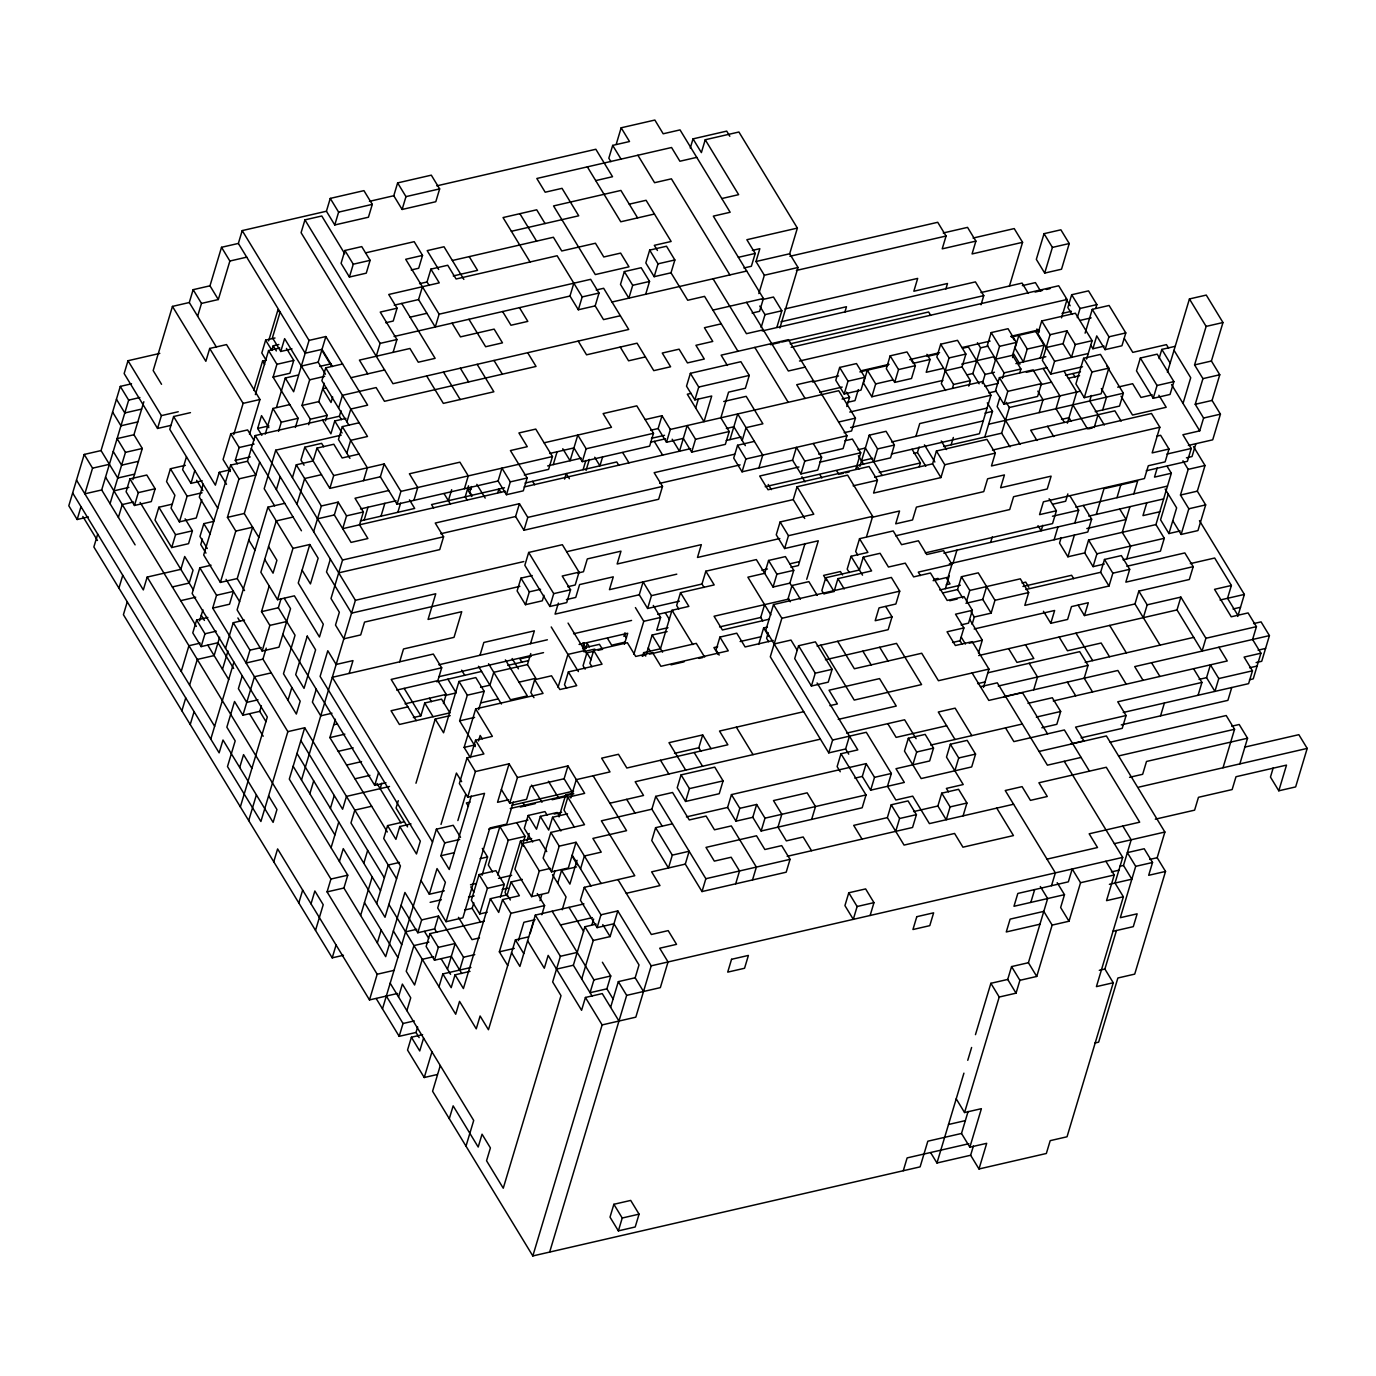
<?xml version="1.0" encoding="UTF-8"?>
<svg xmlns="http://www.w3.org/2000/svg" width="1376" height="1376" viewBox="0 0 1376 1376"><rect width="100%" height="100%" fill="white"/><g stroke="black" fill="none" stroke-linecap="round" stroke-linejoin="round"><path stroke-width="1.5" d="M131.528 383.801L120.297 386.398L101.05 450.571L84.211 454.441L68.8 505.783L77.159 519.509L88.374 516.929M77.159 519.509L80.995 506.678M84.211 454.441L92.553 468.167L84.848 493.829L101.686 489.959L128.656 400.124L120.297 386.398M159.805 353.408L128.002 360.718L124.15 373.55L157.552 428.452L170.658 425.442M97.713 534.129L93.86 546.96L219.145 752.844L222.998 740.013L273.102 822.366L276.954 809.535L268.612 795.81M110.046 503.685L125.457 452.343L117.098 438.617L133.936 434.747L143.844 401.74M326.422 211.233L334.764 224.959L368.441 217.219L372.294 204.37L363.935 190.645L330.257 198.402L326.422 211.233L242.21 230.6L238.358 243.432L221.519 247.302L209.978 285.812L193.139 289.682L189.286 302.514L172.447 306.401L153.183 370.574L161.542 384.3M118.405 517.41L122.24 504.579L133.472 501.999M129.946 478.917L126.093 491.748L134.452 505.474L151.291 501.604L155.144 488.755L146.785 475.03L129.946 478.917L138.305 492.642L134.452 505.474M132.939 479.639L142.296 448.473L133.936 434.747M157.552 428.452L161.405 415.621L128.002 360.718M197.628 316.239L201.481 303.408L193.139 289.682M118.921 588.137L122.756 575.306M190.456 412.645L173.617 416.515L169.764 429.346L217.786 508.277M127.263 601.862L123.41 614.694L332.218 957.851L343.45 955.271M201.481 303.408L218.32 299.538L229.878 261.027L221.519 247.302M171.948 504.235L158.859 507.245L155.006 520.094L171.708 547.545L188.546 543.675L192.399 530.826L185.089 518.821M185.382 465.312L170.418 468.752L166.565 481.583L174.907 495.308L171.054 508.14L179.413 521.865L196.252 517.995L201.756 499.66M249.503 434.334L259.961 399.487L226.541 344.585L209.702 348.455L205.85 361.303L172.447 306.401M172.361 586.933L189.2 583.063L193.053 570.232L184.694 556.506L180.858 569.337L147.163 577.077L143.328 589.926L76.506 480.104M186.465 456.798L182.612 469.629L190.972 483.354L202.186 480.774M171.708 547.545L175.56 534.696L158.859 507.245M179.413 521.865L187.119 496.203L170.418 468.752M190.972 483.354L194.824 470.523M203.166 484.249L199.314 497.097L213.934 521.108M213.177 521.504L203.82 523.654L199.967 536.485L207.277 548.491M230.446 469.732L219.231 472.312L215.378 485.143L173.617 416.515M253.872 440.217L247.611 429.931L230.772 433.801L223.067 459.481L230.377 471.486M202.41 539.065L200.758 544.552L205.97 553.135M233.765 434.541L243.122 403.374L209.702 348.455M274.994 337.997L265.637 340.147L261.801 352.996L265.964 359.858M211.061 565.226L199.83 567.806L192.141 593.486L267.305 717.016L240.353 806.869M341.024 410.719L339.373 416.223L255.179 435.59L247.474 461.252L230.635 465.122L203.682 554.975L220.384 582.426L237.222 578.556L252.634 527.214L235.795 531.084L220.384 582.426M253.769 390.406L262.575 361.062L266.325 360.202M268.63 340.887L277.986 309.72L280.068 313.143M344.74 253.752L321.778 215.998L304.939 219.868L301.086 232.699L392.968 383.698L628.712 329.466L603.651 288.289L596.169 290.009M237.36 463.798L235.279 460.358L239.132 447.527L230.772 433.801M255.368 394.585L268.578 350.57L279.81 347.99M280.119 312.06L272.431 337.739L280.773 351.465L292.004 348.885M272.104 349.47L273.205 345.806L278.829 344.516M181.236 671.385L188.925 645.722L200.156 643.125M207.862 617.463L196.63 620.043L192.778 632.874L201.137 646.6L217.976 642.73L233.645 668.461M235.795 531.084L227.436 517.359L238.994 478.848L230.635 465.122M199.623 620.782L202.926 609.774M261.853 435.332L257.673 428.469L261.526 415.638L268.836 427.644M295.376 427.472L298.128 418.304L273.084 377.127L276.92 364.296L268.578 350.57M280.773 351.465L284.626 338.634L309.686 379.81L301.98 405.473L310.34 419.198L308.688 424.702M181.89 710.79L185.726 697.942M189.578 685.11L197.284 659.448L214.123 655.561L219.627 637.226M201.137 646.6L204.99 633.768L196.63 620.043M261.388 705.854L259.737 711.358L242.898 715.228L234.539 701.502L226.851 727.182L235.193 740.907L227.487 766.57L260.907 821.489L287.859 731.636L212.695 608.106L216.548 595.258L199.83 567.806M265.241 434.128L272.947 408.448L289.786 404.578M258.894 537.5L244.274 513.489L259.686 462.147M276.473 407.365L285.279 378.022L298.368 375.012M286.466 348.42L293.759 360.426L289.923 373.257L273.084 377.127M334.764 224.959L338.616 212.128L330.257 198.402M190.232 724.516L194.085 711.667M278.537 431.359L281.289 422.191L272.947 408.448M341.231 435.143L275.733 450.193L264.192 488.704L274.632 505.869M242.21 230.6L309.032 340.405L293.638 391.747L285.279 378.022M225.544 648.388L233.249 622.709L244.464 620.129M284.746 503.324L267.907 507.194L237.102 609.878L262.145 651.054L278.984 647.184L290.542 608.674L284.282 598.388M344.912 250.484L341.076 263.315L349.418 277.04L366.257 273.17L370.11 260.339L361.75 246.614L344.912 250.484L353.271 264.209L349.418 277.04M222.482 669.286L227.986 650.951M276.387 489.598L280.24 476.767M325.476 374.22L318.166 362.198L325.871 336.535L309.032 340.405M210.786 739.118L233.903 662.114M292.434 477.644L296.287 464.813L313.126 460.943L316.979 448.112L333.818 444.242L342.177 457.967L359.016 454.08M342.572 363.986L325.734 367.856L321.881 380.688L349.04 425.304M323.704 446.77L321.623 443.347L304.784 447.217L300.931 460.048L304.062 465.191M325.527 420.832L327.178 415.328L318.819 401.603L324.323 383.268M242.245 675.84L238.392 688.671L246.751 702.396L257.983 699.816M233.249 622.709L249.95 650.16L246.098 663.008L262.936 659.121L266.239 648.13M262.145 651.054L269.851 625.392L261.509 611.666L269.197 585.987M296.941 504.218L304.646 478.538L321.485 474.668M332.682 396.993L331.031 402.497L322.672 388.772L326.422 387.912M393.777 195.736L397.63 182.905L431.307 175.165L439.649 188.89L435.796 201.722L402.119 209.462L393.777 195.736L369.439 201.343M242.898 715.228L254.457 676.734L271.296 672.864M292.968 548.37L309.806 544.5L298.248 583.011L323.308 624.188L319.456 637.019L294.395 595.842L277.556 599.712L292.968 548.37L267.907 507.194M262.936 659.121L296.339 714.041L300.192 701.192L283.49 673.741L295.049 635.248L278.348 607.779L281.1 598.612M345.961 418.407L334.746 420.987L330.894 433.818L322.534 420.093M338.599 408.139L342.452 395.308L376.13 387.568L384.472 401.293L536.038 366.429L527.679 352.703M402.119 209.462L405.972 196.63L397.63 182.905M239.699 767.464L243.552 754.633L251.894 768.358M359.153 422.759L342.314 426.629L338.462 439.477L349.951 458.346M313.642 531.669L321.348 505.99L296.287 464.813M346.941 421.864L350.794 409.033L367.633 405.163L325.871 336.535M333.697 475.563L384.214 463.936L380.361 476.784L329.844 488.394L333.697 475.563L316.979 448.112M346.804 453.203L350.656 440.354L367.495 436.484L325.734 367.856M376.25 356.246L380.103 343.398L304.939 219.868M388.703 490.51L355.025 498.25L363.384 511.975L359.532 524.806L367.891 538.532L351.052 542.402L334.334 514.951L338.186 502.12L321.348 505.99M422.415 286.741L418.562 299.572L435.263 327.024L439.116 314.192L590.665 279.328L599.024 293.054L595.172 305.885L578.333 309.772L582.186 296.924L557.125 255.747L456.092 278.984L447.733 265.258L430.894 269.128L439.254 282.854L388.737 294.481L397.079 308.207L393.226 321.038L385.744 322.758M248.695 820.595L256.4 794.915M287.997 700.315L291.85 687.467M330.36 559.12L326.508 571.952L351.568 613.128L435.762 593.761L428.056 619.441L461.734 611.684L454.028 637.363L403.512 648.973L399.659 661.822M393.106 352.359L396.942 339.528L380.24 312.077L397.079 308.207M365.552 252.874L414.193 241.677L422.535 255.403L418.7 268.251L411.2 269.971M338.186 502.12L346.546 515.845L342.693 528.676L505.474 491.249M363.522 480.654L367.375 467.806L342.314 426.629M275.733 450.193L342.555 560.015L330.997 598.508L339.356 612.234L335.503 625.082L343.862 638.808L360.701 634.921L364.554 622.09L519.853 586.382M429.14 285.4L427.042 281.977L430.894 269.128M364.176 520.042L368.011 507.211M287.859 731.636L304.698 727.766L289.304 779.108L347.767 875.188L343.914 888.019L385.676 956.647L404.922 892.474L421.641 919.925L417.788 932.756L434.627 928.886L438.48 916.055L421.641 919.925M316.256 689.256L312.404 702.087L320.746 715.812L331.977 713.232M273.755 861.772L277.608 848.94L369.49 999.922L397.544 993.472M301.499 779.986L355.404 600.297L255.179 435.59M381.014 516.172L384.85 503.341M309.858 793.711L313.711 780.88M524.29 474.961L548.611 469.371L552.464 456.54L535.763 429.088L518.924 432.958L527.266 446.684L510.427 450.554L527.146 478.005L523.293 490.836L506.454 494.724L510.307 481.875L501.948 468.15L498.095 480.998L397.062 504.235L400.915 491.387L384.214 463.936M387.31 831.981L329.896 737.605L335.4 719.27M349.143 673.432L352.996 660.6L336.157 664.47L327.798 650.745L320.109 676.424L420.334 841.132L416.481 853.963L399.78 826.512L410.994 823.932M397.853 512.302L400.588 503.134M413.901 500.348L417.754 487.517L409.394 473.791L459.911 462.181L468.27 475.907L464.417 488.738M298.816 902.948L302.668 890.117M330.412 808.331L334.265 795.5M311.01 903.843L314.863 890.994L323.222 904.72L315.517 930.4M331.066 847.736L338.754 822.057M369.49 999.922L377.179 974.242L327.075 891.889L330.928 879.058L147.163 577.077M339.408 861.462L343.26 848.631L385.022 917.259L400.433 865.917L383.715 838.466L387.568 825.617L404.406 821.747M448.37 500.675L451.672 489.684M734.612 454.2L654.15 472.69L662.51 486.416L658.657 499.264L523.946 530.242L527.782 517.41L519.44 503.685L435.246 523.052L443.588 536.778L439.735 549.609L338.702 572.846M385.951 782.755L374.719 785.335L378.572 772.504M468.511 485.814L465.208 496.805L467.29 500.245M380.137 788.637L381.788 783.15M471.486 486.536L469.835 492.04L471.934 495.48M332.218 957.851L336.071 945.02M363.814 863.234L367.667 850.402M360.615 915.47L372.174 876.959M413.385 717.55L420.867 715.83L424.72 702.998L441.558 699.128L449.918 712.854L399.401 724.464L391.042 710.738L407.881 706.868M398.266 800.694L396.064 808.022L407.537 826.89M443.45 703.532L446.202 694.364L437.843 680.638L441.696 667.79L433.337 654.064L332.304 677.302L432.528 842.026M497.785 492.728L498.886 489.065L500.967 492.488M376.663 903.533L388.221 865.022L399.453 862.442M399.78 826.512L395.927 839.343L387.568 825.617M415.965 783.236L435.212 719.063L450.193 715.623M752.087 313.04L759.569 311.32L763.422 298.489L713.318 216.135L730.157 212.265L680.036 129.894L663.198 133.782L654.856 120.056L621.161 127.796L629.52 141.522L612.681 145.392L608.828 158.223L610.927 161.663M578.333 309.772L569.974 296.046L573.826 283.198M616.224 144.291L621.161 127.796M377.316 942.921L381.169 930.09M478.659 709.638L484.163 691.302L475.821 677.577L458.982 681.447L443.571 732.789L435.212 719.063M523.946 530.242L515.587 516.516L519.44 503.685M475.288 746.583L459.618 720.852L467.324 695.172L458.982 681.447M480 655.286L483.853 642.454L534.37 630.827L530.534 643.676M382.476 1008.883L436.381 829.178L453.22 825.308L460.53 837.33M441.025 824.413L456.419 773.071L461.648 781.654M470.386 757.694L464.125 747.409L475.683 708.898L543.038 693.418L534.679 679.692L551.518 675.805L559.877 689.531L576.716 685.661L568.357 671.935L602.034 664.195L593.692 650.47L627.37 642.712L635.712 656.455L652.551 652.568L660.91 666.294L728.265 650.814L719.923 637.088L736.762 633.201L745.104 646.944L773.174 640.476M553.255 464.606L557.108 451.775M475.683 708.898L492.384 736.349L475.546 740.219L483.905 753.945L467.049 757.832L459.36 783.494L467.702 797.22L484.541 793.35L446.03 921.696L462.886 917.826L489.839 827.991L506.678 824.104L513.282 802.105M532.202 575.546L520.971 578.126L517.118 590.958L525.477 604.683L542.316 600.813L543.967 595.309M528.676 552.464L524.824 565.295L549.884 606.472L566.723 602.602L570.558 589.771L562.216 576.028L579.055 572.158L562.354 544.707L528.676 552.464L553.72 593.641L549.884 606.472M398.524 996.929L402.377 984.098L410.736 997.824L406.883 1010.655M444.31 890.805L429.329 894.245L437.035 868.583L445.394 882.308L437.688 907.971L446.03 921.696M471.246 796.119L449.247 869.477L440.888 855.752L444.74 842.903L436.381 829.178M470.592 756.731L475.546 740.219M478.538 740.959L480.172 735.455L482.271 738.895M457.864 820.543L465.57 794.881M624.343 271.588L620.49 284.419L628.849 298.145L632.702 285.314L624.343 271.588L641.182 267.718L649.541 281.444L645.688 294.275M467.702 797.22L475.408 771.558L467.049 757.832M525.477 604.683L529.313 591.852L520.971 578.126M564.59 479.072L566.241 473.568L569.372 478.71M417.668 1026.96L416.016 1032.464L399.178 1036.334L403.03 1023.503L386.329 996.052M484.249 921.163L429.983 933.65L426.13 946.482L434.489 960.207L451.328 956.337L461.768 973.503M544.105 442.814L611.477 427.317L603.118 413.591L636.796 405.851L653.497 433.302L649.644 446.134L582.289 461.631L586.142 448.782L577.8 435.057L570.094 460.736L562.784 448.731M422.604 1034.649L411.39 1037.229L407.537 1050.06L424.238 1077.511L437.327 1074.501M434.489 960.207L438.342 947.376L429.983 933.65M583.08 469.698L585.832 460.53M649.678 250.105L645.826 262.954L654.168 276.679L671.006 272.809L674.859 259.961L666.517 246.235L649.678 250.105L658.02 263.831L654.168 276.679M518.976 682.169L535.814 678.299L527.455 664.574L530.758 653.583M586.056 470.437L589.358 459.429M690.27 148.04L693.022 138.873L726.7 131.116L729.83 136.258M423.584 1038.123L419.732 1050.954L411.39 1037.229M438.996 986.781L442.831 973.933L470.902 967.483M447.475 969.168L455.181 943.506L438.342 947.376M475.408 771.558L509.086 763.8L497.527 802.311L508.759 799.731M534.679 679.692L530.826 692.524L533.957 697.666M558.364 603.118L555.061 614.126L639.272 594.759L643.108 581.928L651.467 595.653L647.614 608.484L679.417 601.174M602.671 456.66L599.919 465.828L594.69 457.245M500.4 897.255L504.252 884.407L495.91 870.681L479.072 874.568L471.366 900.231L479.725 913.956L487.207 912.236M480.499 922.023L472.157 908.298L473.808 902.811M482.047 875.308L487.551 856.956L482.34 848.39M779.865 328.004L798.028 267.494L789.669 253.769L797.375 228.089L738.912 132.01L705.234 139.75L701.382 152.598L693.022 138.873M424.238 1077.511L431.944 1051.849M470.007 971.387L455.043 974.827L451.19 987.658L442.831 973.933M459.67 970.063L463.523 957.232L438.48 916.055M517.445 777.526L567.961 765.916L564.108 778.747L530.431 786.487L526.578 799.336L509.739 803.206L517.445 777.526L509.086 763.8M579.055 572.158L575.202 585.006L567.72 586.726M479.725 913.956L487.414 888.294L479.072 874.568M440.286 1065.574L432.58 1091.237L532.822 1255.944L920.114 1166.865L927.82 1141.203L961.497 1133.463L968.102 1111.447M522.261 879.419L511.046 881.999L507.194 894.83L490.355 898.7L463.402 988.553L455.043 974.827M497.785 875.102L508.243 840.254L499.884 826.529L488.342 865.04L492.522 871.902M558.02 687.415L567.927 654.408L584.766 650.538M568.357 671.935L564.504 684.766L566.602 688.206M511.046 881.999L519.388 895.724L502.55 899.594L498.697 912.426L490.355 898.7M531.669 838.569L520.455 841.149L505.044 892.491L507.125 895.914M547.08 815.039L544.982 811.599L528.143 815.469L524.29 828.318L532.65 842.043M546.736 851.624L539.426 839.618L522.588 843.488L514.899 869.168L531.6 896.619L548.439 892.749L555.044 870.733M523.43 841.888L525.082 836.384L516.722 822.659M584.697 651.622L582.616 648.199L584.267 642.695M526.974 840.788L529.175 833.46M585.608 648.939L587.26 643.435L589.341 646.858M594.398 651.158L586.898 652.878L583.063 665.726L585.144 669.149M449.298 1118.688L453.151 1105.857L478.194 1147.034L482.047 1134.202L490.406 1147.928L486.554 1160.759L503.255 1188.21L561.012 995.674L552.67 981.948L560.376 956.286L535.316 915.109L583.957 903.912M507.71 965.556L499.35 951.831L510.909 913.32L502.55 899.594M559.275 815.916L557.194 812.494L540.355 816.364L536.502 829.195L528.143 815.469M691.062 393.364L687.312 394.224L704.013 421.675L711.719 396.013L694.88 399.883L686.521 386.157L690.374 373.326L740.89 361.699L749.249 375.424L745.396 388.256L728.558 392.143L720.852 417.805L729.211 431.531L725.358 444.362L691.681 452.119L683.322 438.394L666.483 442.264L658.141 428.538L661.994 415.707L645.155 419.577M593.692 650.47L589.84 663.301L591.921 666.741M528.504 936.867L515.415 939.877L488.446 1029.73L480.104 1016.004L476.251 1028.835L459.55 1001.384L455.697 1014.232L388.875 904.41M567.531 813.818L552.55 817.258L548.697 830.089L540.355 816.364M666.483 442.264L670.336 429.432L661.994 415.707M518.391 940.616L523.895 922.281L535.126 919.701M531.6 896.619L539.306 870.939L522.588 843.488M567.961 765.916L584.662 793.367L567.824 797.237L584.525 824.688L550.847 832.428L543.142 858.108L551.501 871.834L568.34 867.964L576.045 842.284L559.206 846.154L551.501 871.834M559.069 816.897L565.674 794.898L573.156 793.178M567.824 797.237L563.971 810.068L574.411 827.234M466 1146.139L473.705 1120.477L390.182 983.204M535.316 915.109L519.904 966.451L511.562 952.725M530.104 933.668L533.957 920.836M540.011 900.661L541.645 895.157M570.816 797.977L576.303 779.642L609.998 771.902L601.639 758.159L618.478 754.289L626.837 768.014L727.87 744.777L719.51 731.052L803.704 711.684M623.913 636.417L625.014 632.754M694.88 399.883L698.733 387.052L690.374 373.326M541.834 914.748L544.586 905.58L537.276 893.574M624.412 644.26L627.714 633.27L579.072 644.45M695.671 407.95L698.423 398.782M557.71 883.22L561.563 870.372L576.527 866.932M691.681 452.119L695.534 439.271L687.174 425.545L679.486 451.225L672.176 439.219M633.872 654.322L643.762 621.316L635.42 607.59M797.375 228.089L746.858 239.716L755.218 253.442L751.365 266.273L743.883 267.993M758.847 293.57L764.351 275.234L755.992 261.509L759.844 248.678L752.362 250.398M562.216 909.777L566.052 896.946L552.481 874.637M577.06 860.275L569.905 884.097L561.563 870.372M642.523 656.318L643.624 652.654L660.463 648.767L672.021 610.273L688.86 606.386L680.518 592.66L714.196 584.92L705.836 571.195L756.353 559.585L773.054 587.036L789.893 583.149L793.746 570.318L785.404 556.592L768.565 560.462L764.712 573.31L747.873 577.18L770.835 614.917M580.552 868.858L584.387 856.01L601.226 852.14L592.884 838.414L626.562 830.674L593.142 775.772M646.617 653.376L652.121 635.041L667.085 631.601M653.29 605.44L660.6 617.446L656.748 630.277L667.979 627.697M752.517 879.935L756.37 867.104L731.31 825.927L714.471 829.797L706.112 816.071L689.273 819.941L672.572 792.49L655.733 796.36L651.88 809.191L601.364 820.818L634.783 875.721L584.267 887.348L580.414 900.179L597.115 927.63L613.954 923.76L639.014 964.937L635.162 977.768L643.504 991.494M680.518 592.66L676.665 605.509L678.746 608.932M761.152 327.471L765.004 314.64L759.776 306.057M730.002 439.598L737.691 413.935L762.751 455.112L758.898 467.943M592.144 996.121L573.362 965.247L584.903 926.736L596.135 924.156M591.99 924.552L593.624 919.048M754.409 441.386L737.57 445.256L733.718 458.088L742.06 471.813L792.576 460.203L796.429 447.372L804.788 461.098L800.935 473.929L817.774 470.059L821.627 457.228L813.268 443.502M742.197 440.492L746.05 427.661L762.889 423.791L746.188 396.34L723.724 401.5M776.89 327.264L781.843 310.752L773.484 297.027L762.252 299.607M581.704 978.972L593.262 940.462L584.903 926.736M597.115 927.63L600.968 914.799L584.267 887.348M704.082 587.466L701.984 584.026L705.836 571.195M742.06 471.813L745.912 458.982L737.57 445.256M618.976 1021.044L602.258 993.592L585.419 997.462L581.584 1010.294L548.164 955.391L544.311 968.222L527.61 940.771M552.154 911.222L593.916 979.867L590.063 992.698L606.902 988.828L610.755 975.98L602.396 962.254M593.262 940.462L610.101 936.592L617.807 910.912L600.968 914.799M655.595 827.681L651.76 840.53L668.461 867.981L672.314 855.132L655.595 827.681L672.434 823.811M532.822 1255.944L602.138 1024.914L585.419 997.462M719.923 637.088L716.07 649.919L719.201 655.062M610.617 1007.318L618.323 981.638L635.162 977.768M681.068 774.894L677.216 787.726L685.558 801.451L719.235 793.711L723.088 780.88L714.746 767.137L681.068 774.894L689.41 788.62L685.558 801.451M700.917 751.193L698.819 747.77L702.672 734.922L668.994 742.679L685.695 770.13M549.66 1252.074L626.665 995.364L618.323 981.638M866.605 536.485L872.659 516.327L847.599 475.15L797.082 486.76L813.784 514.211L780.106 521.968L776.253 534.8L784.612 548.525L818.29 540.785L806.732 579.279M844.83 312.214L846.481 306.728L780.983 321.778M617.807 910.912L651.209 965.832L635.815 1017.174L602.138 1024.914M804.719 518.477L793.23 499.591L797.082 486.76M735.678 883.805L739.531 870.974L731.172 857.248L714.333 861.118L705.991 847.392L756.508 835.782L764.85 849.508L781.688 845.621L790.048 859.346L786.195 872.195L702.001 891.562L685.3 864.111L689.152 851.262L672.314 855.132M762.803 620.903L760.722 617.463L764.574 604.632M773.054 587.036L776.907 574.188L768.565 560.462M784.612 548.525L788.465 535.694L780.106 521.968M839.652 367.444L835.8 380.275L844.159 394L860.998 390.13L864.85 377.299L856.491 363.574L839.652 367.444L848.012 381.169L844.159 394M758.709 644.381L763.646 627.886L767.395 627.026M885.766 606.541L892.026 616.844L875.188 620.714L879.04 607.882L895.879 604.012L899.732 591.164L891.373 577.438L773.501 604.563L765.796 630.225L832.618 740.03L828.765 752.878L845.604 748.991L849.456 736.16M768.238 632.805L766.587 638.292L768.668 641.732M773.501 604.563L781.86 618.288L770.302 656.782L828.765 752.878M817.241 595.361L808.882 581.635L792.043 585.505L788.19 598.336L790.288 601.776M804.994 543.554L798.39 565.553L790.908 567.273M846.825 406.488L849.577 397.32L846.446 392.16M702.001 891.562L705.854 878.714L655.733 796.36M735.954 821.162L739.806 808.331L756.645 804.444L752.792 817.292L735.954 821.162L727.594 807.437L731.447 794.606L866.158 763.611L874.517 777.337L870.664 790.168L904.342 782.428L895.982 768.702L929.66 760.962L933.513 748.114L925.171 734.388L908.332 738.276L904.479 751.107L921.18 778.558L971.697 766.931L975.55 754.1L967.19 740.374L950.352 744.244L946.499 757.092L963.217 784.544L946.378 788.414L948.46 791.836M613.868 1204.292L610.015 1217.141L618.374 1230.866L635.213 1226.979L639.066 1214.148L630.707 1200.422L613.868 1204.292L622.227 1218.018L618.374 1230.866M858.297 389.614L854.995 400.622L847.513 402.342M727.388 365.448L721.127 355.163L788.482 339.666L846.945 435.745L843.092 448.576L818.772 454.183M670.336 429.432L838.741 390.698L855.442 418.149L851.589 430.98L844.107 432.7M871.834 396.752L875.686 383.921L867.327 370.196L863.492 383.027L871.834 396.752L942.938 380.395M798.562 645.74L794.709 658.571L811.41 686.022L828.249 682.152L832.102 669.321L815.4 641.852L798.562 645.74L815.263 673.191L811.41 686.022M855.769 469.285L860.722 452.79L852.38 439.064L844.881 440.784M890.169 355.834L886.316 368.665L894.675 382.39L911.514 378.52L915.367 365.672L907.008 351.946L890.169 355.834L898.528 369.559L894.675 382.39M961.033 624.876L968.515 623.156L972.368 610.308L964.026 596.582L947.187 600.452L930.468 573.001L913.63 576.888L905.288 563.162L888.449 567.032L880.09 553.307L863.251 557.177L859.398 570.008L825.72 577.748L821.868 590.596L823.966 594.019M859.862 466.361L869.219 435.177L886.058 431.307L894.4 445.033L890.547 457.864L765.194 486.708M817.086 682.978L857.816 749.886L840.977 753.756L866.02 794.932L862.167 807.781L761.134 831.018L764.987 818.17L756.645 804.444M824.723 593.641L834.08 591.491L837.932 578.642L871.61 570.902L863.251 557.177M873.708 461.751L877.561 448.903L869.219 435.177M789.91 256.28L937.727 222.293L946.069 236.018L942.216 248.85L975.894 241.11L967.552 227.384L943.231 232.974M933.134 580.655L948.098 577.215L951.951 564.366L943.592 550.641L926.753 554.511L918.411 540.785L901.572 544.672L893.213 530.947L859.536 538.687L867.895 552.412L851.056 556.282L847.203 569.114L849.284 572.554M859.536 538.687L855.683 551.518L857.781 554.958M798.974 466.98L759.69 476.027L768.049 489.753L869.082 466.516L877.424 480.241L873.571 493.072L940.943 477.575L944.779 464.744L936.437 451.018L986.953 439.391L995.312 453.117L991.46 465.965L1159.848 427.231L1151.488 413.505L992.457 450.09M945.862 288.977L947.514 283.49L913.836 291.23L917.689 278.399L784.836 308.946M926.925 354.32L930.056 359.463L926.203 372.294L943.042 368.424M968.738 386.123L970.39 380.619L962.03 366.893L965.883 354.062L957.524 340.336L940.685 344.206L936.832 357.038L953.551 384.489L952.45 388.17M915.883 436.398L919.736 423.567L987.091 408.07M975.894 241.11L972.058 253.941L1022.574 242.314L1014.215 228.588L973.056 238.065M925.807 466.275L917.448 452.549L919.099 447.045M940.685 344.206L949.044 357.932L941.339 383.612L945.518 390.474M811.651 819.391L815.504 806.56L807.162 792.834L773.484 800.574L781.826 814.3L777.973 827.131L786.332 840.874L803.171 836.986L811.53 850.712M919.288 466.636L920.389 462.955L912.03 449.23M840.977 753.756L837.124 766.604L840.254 771.747M940.943 477.575L932.584 463.85L936.437 451.018M981.019 304.784L983.771 295.616L975.429 281.891L762.132 330.945M892.026 616.844L888.174 629.675L817.069 646.032M951.126 444.792L953.327 437.465M979.144 383.801L972.866 373.515L980.572 347.836L977.442 342.693M1019.805 372.672L1020.906 369.009L1012.547 355.283L1016.4 342.435L1008.04 328.709L991.202 332.596L987.349 345.428L1004.067 372.879L1002.416 378.383M870.664 790.168L862.305 776.442L866.158 763.611M1009.365 286.328L1022.574 242.314M982.326 383.577L985.078 374.41L968.377 346.958L962.753 348.248M991.202 332.596L999.561 346.322L991.855 371.984L998.116 382.287M849.749 412.06L982.584 381.513L990.944 395.239L979.385 433.75L891.442 453.977M999.423 377.643L995.57 390.474L1003.93 404.2L1037.607 396.46L1041.46 383.612L1033.101 369.886L999.423 377.643L1007.782 391.369L1003.93 404.2M1044.04 233.679L1036.334 259.359L1044.694 273.084L1061.532 269.214L1069.238 243.535L1060.879 229.809L1044.04 233.679L1052.399 247.405L1044.694 273.084M984.803 437.052L992.509 411.39L987.297 402.807M848.786 892.783L844.933 905.614L853.292 919.34L857.128 906.509L848.786 892.783L865.624 888.913L873.966 902.639L870.131 915.47M999.888 397.458L997.153 406.625L1020.115 444.362M1012.581 357.554L1013.682 353.89L1019.943 364.193M945.381 588.653L949.234 575.822M953.086 562.99L956.939 550.159M832.618 740.03L866.295 732.29L891.356 773.467L887.503 786.298L895.862 800.024L912.701 796.154L929.402 823.605L1013.596 804.238M1010.001 446.908L1001.642 433.182L1009.348 407.502L1006.217 402.36M1027.236 349.057L1023.383 361.888L1015.041 348.162L1018.894 335.331L1027.236 349.057L1044.074 345.187L1035.732 331.461M996.757 808.125L1013.458 835.576L962.942 847.186L954.583 833.46L904.066 845.088L887.365 817.619L891.218 804.788L908.057 800.918L916.416 814.644L912.563 827.475L787.192 856.319M962.804 598.13L957.576 589.547L961.428 576.716L978.267 572.846L994.968 600.297L991.133 613.128L974.294 616.998L972.092 624.343M1086.61 359.016L1092.114 340.68L1075.396 313.229L1041.718 320.969L1037.882 333.8L1054.584 361.252L1050.731 374.1L1082.534 366.773M912.821 764.832L916.674 752.001L908.332 738.276M895.724 831.362L899.577 818.514L891.218 804.788M966.485 601.45L969.788 590.442L961.428 576.716M1040.239 358.018L1044.074 345.187M1041.718 320.969L1050.077 334.695L1042.372 360.374L1050.731 374.1M962.116 644.174L960.035 640.752L963.888 627.92L955.529 614.195L972.368 610.308M990.617 542.402L992.268 536.915M1061.55 317.839L1067.054 299.504L1058.694 285.778L791.148 347.302M1095.778 308.258L1096.878 304.595L1088.519 290.869L1071.68 294.739L1067.845 307.57L1072.007 314.433M991.133 613.128L982.774 599.403L986.626 586.572M1039.172 412.594L1043.025 399.762L1037.814 391.18M1066.916 330.825L1075.275 344.55L1071.422 357.382L1063.063 343.656L1066.916 330.825L1050.077 334.695M1077.288 317.632L1080.04 308.465L1071.68 294.739M978.439 653.015L982.292 640.184L969.77 619.596M941.734 793.178L950.094 806.904L946.241 819.735L937.882 806.009L941.734 793.178L958.573 789.308L966.932 803.034L963.08 815.865M1085.096 333.181L1092.252 309.359L1109.09 305.472L1125.792 332.923L1121.939 345.772L1105.1 349.642L1096.741 335.916L1092.888 348.747L1104.12 346.167M954.858 770.818L958.711 757.97L950.352 744.244M983.444 687.432L988.948 669.097L972.23 641.646L955.391 645.516L947.049 631.79L963.888 627.92M1083.617 358.276L1075.912 383.938L1084.271 397.664L1101.11 393.794L1108.815 368.132L1100.456 354.406L1083.617 358.276L1091.976 372.002L1084.271 397.664M1067.346 423.189L1076.703 392.022L1064.181 371.434M1042.784 525.288L1041.133 530.792L1038.003 525.649M969.788 590.442L1020.304 578.832L1028.663 592.557L1024.81 605.388L1109.004 586.021L1112.857 573.19L1104.498 559.464L1121.337 555.594L1129.696 569.32L1125.843 582.151L1193.198 566.654L1184.839 552.928L1126.841 566.276M1049.097 498.766L1056.39 510.771L1052.554 523.602L925.308 552.877M1091.34 395.48L1089.689 400.984L1104.309 424.995M1105.1 349.642L1108.953 336.81L1092.252 309.359M1054.119 539.753L1057.972 526.922M1067.862 493.915L1065.66 501.242L1052.571 504.252M1061.188 537.569L1059.537 543.056L1067.896 556.781L1084.735 552.911L1088.588 540.08L1155.943 524.583L1171.337 473.241L1167.158 466.378M1094.195 427.54L1098.048 414.709M1102.675 409.945L1106.528 397.114L1101.316 388.531M1074.811 523.052L1078.664 510.204L1070.304 496.478M1067.896 556.781L1074.484 534.782M1193.198 566.654L1189.346 579.485L1138.829 591.112L1134.976 603.944L1084.46 615.571L1088.313 602.722L1071.474 606.61L1067.621 619.441L1050.782 623.311L1054.635 610.48L974.174 628.987M1033.668 689.84L1037.521 676.992L1029.179 663.266M1106.665 365.775L1123.366 393.226L1119.514 406.075L1095.193 411.665M1083.29 505.439L1091.65 519.165L1087.797 532.013L949.337 563.85M1140.343 358.035L1136.49 370.866L1153.208 398.318L1170.047 394.448L1173.883 381.616L1157.182 354.165L1140.343 358.035L1157.044 385.486L1153.208 398.318M1096.276 514.4L1103.982 488.738L1137.66 480.998L1133.807 493.829M903.275 1170.752L907.128 1157.904L968.876 1143.714M1104.309 564.057L1093.077 566.637L1096.93 553.806L1088.588 540.08M1116.968 497.699L1120.821 484.868M1159.074 358.568L1161.826 349.401L1174.915 346.391M1109.004 586.021L1100.645 572.296L1104.498 559.464M1027.992 703.36L1052.313 697.752L1060.672 711.478L1056.82 724.326L1041.838 727.766M1167.416 372.294L1189.432 298.953L1206.27 295.083L1222.972 322.534L1211.413 361.028L1219.772 374.754L1212.067 400.433L1220.426 414.159L1212.72 439.821L1188.4 445.428M1129.954 506.66L1122.266 532.34L1130.608 546.066L1126.755 558.897M973.382 1146.088L970.63 1155.255L936.953 1162.995L963.922 1073.16M967.758 1060.311L971.611 1047.48M975.464 1034.649L990.875 983.307L1007.714 979.437L1011.566 966.588L1028.405 962.718L1047.652 898.545L1040.342 886.54M988.002 672.744L1079.696 651.656L1088.038 665.382L1084.185 678.213L1092.544 691.939M1159.848 427.231L1152.142 452.91L1168.981 449.023L1160.639 435.298L1156.889 436.158M1146.793 502.79L1142.957 515.622L1159.796 511.752M1157.25 467.943L1154.498 477.111L1171.337 473.241M1116.452 930.52L1104.894 969.031L1113.253 982.756L1067.036 1136.782L1050.198 1140.652L1046.345 1153.484L978.99 1168.981L986.695 1143.318L969.856 1147.188L981.398 1108.678L964.559 1112.548L999.217 997.032L990.875 983.307M1030.813 902.415L1034.666 889.584M1168.981 449.023L1165.128 461.872L1148.289 465.742L1144.436 478.573L1043.404 501.81L1039.551 514.641L1056.39 510.771M1183.033 403.409L1190.722 377.746L1174.02 350.295M1146.225 470.764L1187.402 461.304L1191.238 448.473L1182.896 434.747L1199.734 430.86L1203.587 418.029L1195.228 404.303L1202.934 378.641L1194.574 364.915L1206.133 326.404L1189.432 298.953M999.217 997.032L1016.056 993.162L1019.908 980.314L1011.566 966.588M1168.276 494.156L1160.57 519.818L1168.929 533.544L1180.161 530.964M1051.505 885.714L1055.358 872.866L1005.237 790.512L1022.076 786.642L1030.435 800.368L1047.274 796.498L1038.914 782.772L1106.287 767.275L1139.689 822.177L1089.173 833.804L1097.515 847.53L1046.998 859.14M1155.943 524.583L1164.285 538.308L1160.432 551.157L1123.022 559.757M1143.336 617.669L1147.188 604.838L1138.829 591.112M1168.929 533.544L1176.635 507.882L1165.145 489.013M1193.542 446.632L1205.015 465.501L1197.326 491.163L1205.668 504.889L1197.963 530.568L1181.124 534.438L1188.83 508.776L1180.47 495.05L1188.176 469.371L1182.964 460.788M1195.882 443.708L1192.029 456.54L1186.422 457.83M1019.908 980.314L1036.747 976.444L1052.158 925.102L1043.799 911.376L1010.122 919.134L1006.269 931.965L1039.946 924.208M1057.181 882.67L1064.491 894.675L1060.638 907.506L1068.997 921.232L1052.158 925.102M1193.577 668.702L1201.936 682.427L1117.742 701.794L1126.084 715.52L1122.231 728.351L1081.072 737.828M1068.997 921.232L1080.556 882.721L1072.196 868.996L1068.344 881.844L1017.827 893.454L1013.974 906.285L1064.491 894.675M1180.866 597.098L1205.909 638.275L1202.074 651.106L1177.013 609.929L1180.866 597.098L1147.188 604.838M1160.553 715.847L1164.406 703.016M1105.874 861.256L1114.233 874.981L1106.528 900.644L1123.366 896.774L1115.007 883.048L1122.713 857.386L1064.25 761.306M1109.4 884.338L1131.846 879.178L1123.504 865.452L1131.192 839.79L1122.85 826.064M1123.366 896.774L1096.414 986.626L1113.253 982.756M1039.052 751.451L1106.407 735.954L1164.887 832.033L1157.182 857.712L1165.524 871.438L1148.685 875.308L1152.538 862.477L1144.196 848.751L1127.357 852.621L1135.699 866.347L1120.305 917.689L1137.144 913.819L1133.291 926.65L1112.702 931.38M1198.083 695.258L1201.936 682.427M1190.343 563.61L1214.681 558.02L1231.382 585.471L1227.53 598.302L1237.97 615.468M1206.563 677.663L1210.416 664.832L1218.775 678.557L1214.922 691.388L1206.563 677.663L1199.081 679.383M1237.764 616.431L1244.368 594.432L1199.476 520.661M1165.524 871.438L1134.718 974.122L1117.88 977.992L1098.633 1042.165L1094.883 1043.025M1231.761 687.518L1227.908 700.35L1121.268 724.877M1231.382 585.471L1214.544 589.341L1231.245 616.792L1248.084 612.922L1256.443 626.648L1252.59 639.479L1260.932 653.204L1253.244 678.884L1249.494 679.744M1223.006 767.774L1234.564 729.263L1226.205 715.537L1110.191 742.214M1260.932 653.204L1244.093 657.092L1252.452 670.817L1248.6 683.648L1123.246 712.476M1253.588 623.603L1261.07 621.883L1269.429 635.609L1261.723 661.288L1256.116 662.578M1239.845 763.886L1247.55 738.224L1239.191 724.498L1231.709 726.218M1273.213 767.894L1270.461 777.062L1278.803 790.787L1295.642 786.917L1307.2 748.406L1298.841 734.681L1244.592 747.151M1278.803 790.787L1286.508 765.108L1235.992 776.735L1232.139 789.566L1198.462 797.306L1194.609 810.154L1155.324 819.184M436.811 185.846L595.842 149.262L612.544 176.713L595.705 180.6M338.616 212.128L372.294 204.37M405.972 196.63L439.649 188.89M229.878 261.027L246.717 257.157M696.738 157.363L679.899 161.233L671.557 147.507L536.829 178.484L545.188 192.21L562.027 188.34L578.728 215.791L511.373 231.288M353.271 264.209L370.11 260.339M629.245 204.164L646.084 200.294L671.144 241.471L654.305 245.341L657.436 250.501M422.535 255.403L405.696 259.29L439.116 314.192M452.377 260.494L553.41 237.257L561.752 250.982L595.447 243.242L603.789 256.968L620.628 253.098L628.987 266.824L595.309 274.564L553.548 205.936L620.903 190.438L637.604 217.89M654.443 214.02L620.765 221.777L587.363 166.874M721.798 198.54L738.637 194.652L705.234 139.75M419.56 283.697L427.042 281.977M453.237 275.94L477.558 270.35L469.216 256.624M394.241 305.162L418.562 299.572M410.065 317.168L426.904 313.298M658.02 263.831L674.859 259.961M394.104 336.484L569.974 296.046M738.379 257.312L755.218 253.442M276.92 364.296L293.759 360.426M128.656 400.124L139.87 397.526M380.103 343.398L396.942 339.528M582.186 296.924L599.024 293.054M632.702 285.314L649.541 281.444M301.327 366.085L318.166 362.198M755.992 261.509L789.669 253.769M319.851 366.377L331.083 363.797M141.642 409.085L124.803 412.955L116.444 399.229M612.01 302.015L746.721 271.038M309.686 379.81L324.65 376.353M764.351 275.234L798.028 267.494M161.405 415.621L178.244 411.751M137.789 421.916L120.95 425.786L112.591 412.06M796.394 270.436L946.069 236.018M350.932 377.712L384.609 369.972M620.352 315.74L603.514 319.61L595.172 305.885M243.122 403.374L259.961 399.487M712.906 310.099L763.422 298.489M301.98 405.473L318.819 401.603M125.457 452.343L142.296 448.473M281.289 422.191L298.128 418.304M257.673 428.469L268.905 425.889M92.553 468.167L109.392 464.297M1052.399 247.405L1069.238 243.535M721.265 323.824L704.426 327.712L712.768 341.437L695.929 345.307L704.288 359.033L687.45 362.903L679.09 349.177L662.252 353.047L670.611 366.773L653.772 370.643L637.071 343.192L586.554 354.819L578.195 341.093M310.34 419.198L327.178 415.328M765.004 314.64L781.843 310.752M138.443 461.304L121.604 465.191L113.245 451.466M239.132 447.527L254.096 444.087M134.59 474.152L117.751 478.022L101.05 450.571M645.413 356.917L628.574 360.804L620.232 347.062M763.302 329.81L746.446 333.68L713.043 278.778M235.279 460.358L250.243 456.918M113.898 490.854L128.862 487.414M980.933 292.572L1022.093 283.095L1028.354 293.398M1022.334 285.623L1035.423 282.613L1040.652 291.196M770.474 344.671L779.831 342.521M781.706 342.091L983.771 295.616M138.305 492.642L155.144 488.755M790.168 343.828L928.628 311.991L930.709 315.431M1035.079 292.056L1042.561 290.336M1046.31 289.476L1050.043 288.616M238.994 478.848L255.833 474.978L247.474 461.252M187.119 496.203L202.083 492.763M799.49 361.028L1067.054 299.504M698.733 387.052L749.249 375.424M805.184 367.117L788.345 370.987L746.583 302.359M1080.04 308.465L1096.878 304.595M1062.031 313.453L1071.388 311.303M813.543 380.842L796.704 384.712L805.063 398.438M812.373 381.978L838.569 375.94M861.015 370.78L889.085 364.33M909.674 359.6L939.602 352.703M962.048 347.543L990.118 341.093M1010.706 336.363L1038.777 329.896M1079.936 320.436L1091.151 317.856M227.436 517.359L244.274 513.489M859.845 371.916L887.916 365.448M927.2 356.418L938.432 353.838M1011.412 337.051L1039.465 330.601M930.056 359.463L913.217 363.333L911.136 359.91M980.572 347.836L988.054 346.116M175.56 534.696L192.399 530.826M848.012 381.169L864.85 377.299M898.528 369.559L915.367 365.672M949.044 357.932L965.883 354.062M999.561 346.322L1016.4 342.435M549.609 453.495L573.947 447.905L582.289 461.631M650.659 430.258L658.141 428.538M819.752 392.229L842.198 387.069M400.915 491.387L552.464 456.54M586.142 448.782L653.497 433.302M293.088 517.049L276.249 520.919L260.855 572.261L277.556 599.712M875.686 383.921L892.525 380.034M961.755 364.124L993.558 356.797L995.656 360.237M651.433 438.325L664.539 435.315M945.192 370.763L962.03 366.893M995.708 359.153L1012.547 355.283M1046.224 347.526L1063.063 343.656M317.495 518.821L334.334 514.951M360.529 508.931L396.082 500.761M547.631 465.896L581.308 458.156M650.538 442.229L665.52 438.789M1075.275 344.55L1092.114 340.68M1108.953 336.81L1125.792 332.923M842.095 399.04L849.577 397.32M346.546 515.845L363.384 511.975M726.356 428.486L733.855 426.766L745.328 445.635M471.435 488.841L467.685 489.701L471.865 496.564M967.259 374.805L972.866 373.515M1015.901 363.608L1045.846 356.728M510.307 481.875L527.146 478.005M695.534 439.271L729.211 431.531M985.078 374.41L994.435 372.26M360.426 520.902L414.692 508.432L409.463 499.849M504.493 487.775L431.531 504.562L433.612 507.985M525.082 483.045L616.758 461.958L618.839 465.38M953.551 384.489L970.39 380.619M1004.067 372.879L1020.906 369.009M1054.584 361.252L1088.261 353.512M1206.133 326.404L1222.972 322.534M524.187 486.949L690.7 448.645M726.253 440.475L741.217 437.018M1026.324 372.311L1046.895 367.581M984.975 386.381L998.064 383.371M838.603 422.019L855.442 418.149M988.794 392.9L996.276 391.18M1065.506 375.252L1080.47 371.812M850.609 427.506L990.944 395.239M1007.782 391.369L1041.46 383.612M1091.976 372.002L1108.815 368.132M1040.29 384.747L1051.522 382.167M1068.361 378.297L1079.575 375.717M745.912 458.982L846.945 435.745M440.75 533.733L515.587 516.516M659.654 483.372L740.116 464.882M342.555 560.015L443.588 536.778M527.782 517.41L662.51 486.416M985.027 413.11L992.509 411.39M1009.348 407.502L1080.452 391.162M1194.574 364.915L1211.413 361.028M180.72 600.658L195.684 597.218M1117.673 387.155L1132.637 383.715L1140.996 397.44L1152.228 394.843M216.548 595.258L233.387 591.388L229.534 604.219L212.695 608.106M804.788 461.098L821.627 457.228M857.884 449.746L865.366 448.026L882.068 475.477M891.562 441.988L983.238 420.901M819.563 462.25L860.722 452.79M877.561 448.903L894.4 445.033M988.656 424.221L1123.366 393.226M1157.044 385.486L1173.883 381.616M1202.934 378.641L1219.772 374.754M861.514 460.857L872.745 458.277M913.716 453.409L917.448 452.549M943.644 446.512L1001.642 433.182M1061.515 419.405L1068.997 417.685L1071.096 421.125M839.842 474.084L843.591 473.224M845.449 472.794L849.198 471.934M261.509 611.666L278.348 607.779M879.212 472.432L920.389 462.955M874.586 477.197L932.584 463.85M1088.588 428.83L1092.32 427.97M1195.228 404.303L1212.067 400.433M204.99 633.768L216.221 631.188M355.404 600.297L523.809 561.563M566.843 551.673L793.23 499.591M853.103 485.831L877.424 480.241M944.779 464.744L995.312 453.117M269.851 625.392L286.69 621.522M1203.587 418.029L1220.426 414.159M577.851 573.035L583.458 571.745L587.311 558.914L620.989 551.157L617.136 564.005L701.33 544.638L697.477 557.469L779.814 538.532M249.95 650.16L261.182 647.58M529.313 591.852L540.544 589.272M788.465 535.694L872.659 516.327M871.49 517.445L899.56 510.995L895.707 523.826L912.546 519.956L916.399 507.125L983.754 491.628L987.607 478.796L1004.446 474.926L1000.593 487.758L1051.109 476.148L1047.256 488.979L1013.579 496.719L1009.726 509.55L895.604 535.814M553.72 593.641L570.558 589.771M1166.917 454.063L1191.238 448.473M566.396 599.575L575.753 597.425L579.606 584.576L613.283 576.836L609.43 589.668L676.786 574.17M1188.176 469.371L1205.015 465.501M651.467 595.653L701.984 584.026M761.857 570.266L767.464 568.976M789.927 563.799L799.284 561.649M776.907 574.188L793.746 570.318M1075.808 507.159L1167.484 486.089M1052.468 516.241L1078.664 510.204M438.841 664.763L547.373 639.788M573.568 633.768L631.567 620.438M657.762 614.401L672.726 610.961M1088.794 516.138L1163.632 498.92M1180.47 495.05L1197.326 491.163M441.696 667.79L391.18 679.417L416.24 720.594M643.762 621.316L660.6 617.446M943.833 553.169L1091.65 519.165M438.738 676.734L543.52 652.637M531.119 656.335L519.887 658.915L521.986 662.355M1086.816 528.539L1126.118 519.492L1119.84 509.206M788.895 599.042L714.058 616.242L722.4 629.967L769.184 619.217M396.684 690.098L437.843 680.638M436.674 681.756L481.583 671.436M507.778 665.399L528.35 660.669M582.616 648.199L599.454 644.329L602.585 649.472M1188.83 508.776L1205.668 504.889M951.951 564.366L918.274 572.124L920.355 575.546M527.455 664.574L493.778 672.314L489.925 685.162L480.585 687.312M583.596 651.674L594.81 649.076M624.756 642.196L611.666 645.206L607.487 638.344M598.13 650.298L601.88 649.438M719.562 626.923L760.722 617.463M934.27 579.262L938.002 578.402M405.026 703.824L446.202 694.364M445.033 695.482L456.247 692.902L447.905 679.176M781.86 618.288L899.732 591.164M333.749 724.774L337.481 723.914M946.275 584.766L950.008 583.906L946.877 578.746M467.324 695.172L484.163 691.302M642.042 655.853L645.774 654.993M649.524 654.133L696.29 643.366L704.65 657.092M939.774 589.96L960.345 585.213M1096.93 553.806L1164.285 538.308M942.612 592.987L957.576 589.547M717.67 646.72L713.92 647.58L718.1 654.443M740.116 641.543L760.687 636.813M329.896 737.605L344.86 734.165M481.445 702.758L498.284 698.888M1021.99 582.994L1025.722 582.134L1028.852 587.277M670.972 664.849L684.061 661.839M699.042 658.399L702.775 657.522M949.75 600.727L957.232 599.007M1022.953 586.468L1071.612 575.271L1073.693 578.711M774.155 643.951L790.994 640.081L797.254 650.366M965.935 603.273L982.774 599.403M1025.808 589.513L1100.645 572.296M459.618 720.852L474.6 717.412M338.238 751.33L353.219 747.89M994.968 600.297L1028.663 592.557M1112.857 573.19L1129.696 569.32M346.597 765.073L361.561 761.616M825.428 659.758L896.533 643.4L921.576 684.577L854.221 700.074L820.818 645.172M464.125 747.409L475.356 744.829M354.956 778.799L369.92 775.342M815.263 673.191L832.102 669.321M952.553 642.472L960.035 640.752M969.203 643.194L982.292 640.184M389.494 786.487L346.46 796.394L342.607 809.226L300.845 740.598M978.68 655.544L1177.013 609.929M1220.048 600.022L1244.368 594.432M371.658 806.25L354.819 810.12L350.966 822.951L384.368 877.854M1233.034 608.983L1240.516 607.263M829.9 705.664L837.382 703.944L829.04 690.219L879.556 678.609L896.258 706.06L838.259 719.39M988.948 669.097L938.432 680.707L921.714 653.256L854.358 668.753L837.657 641.302M674.498 753.36L698.819 747.77M977.614 683.648L985.096 681.928M470.093 802.088L466.344 802.948L468.442 806.388M1085.2 662.338L1193.714 637.38M980.452 686.693L997.29 682.823L1047.411 765.176L1081.089 757.419M998.236 686.039L1088.038 665.382M1205.909 638.275L1256.443 626.648M511.838 805.287L573.586 791.097M510.255 808.503L573.861 793.866M520.3 807.041L535.281 803.601M552.12 799.731L565.209 796.721M1003.74 696.72L1117.862 670.473L1126.222 684.199M1269.429 635.609L1134.701 666.603L1143.06 680.329M820.406 739.153L635.179 781.74L643.538 795.466L609.86 803.223M846.601 733.116L904.617 719.786L916.089 738.654M1258.094 650.177L1265.576 648.44M488.669 829.109L527.954 820.079M554.15 814.042L561.632 812.322M1053.259 700.969L1227.254 660.962L1218.912 647.236M946.636 725.754L896.12 737.381L887.778 723.656M444.74 842.903L459.704 839.463M689.41 788.62L723.088 780.88M330.928 879.058L347.767 875.188M1249.597 667.773L1257.079 666.053M1036.334 717.085L1060.672 711.478M440.888 855.752L453.977 852.742M508.243 840.254L525.082 836.384M1218.775 678.557L1252.452 670.817M930.675 745.087L1022.351 724M916.674 752.001L933.513 748.114M327.075 891.889L343.914 888.019M480.069 858.693L487.551 856.956M1126.084 715.52L1075.568 727.13L1083.927 740.873L1070.82 743.883M686.435 816.897L727.594 807.437M854.823 778.162L862.305 776.442M874.517 777.337L891.356 773.467M958.711 757.97L975.55 754.1M470.489 884.785L476.113 883.495M498.559 878.335L511.666 875.325M764.987 818.17L866.02 794.932M539.306 870.939L550.52 868.359M487.414 888.294L504.252 884.407M430.12 902.329L441.352 899.749M468.511 897.186L474.135 895.896M502.188 889.446L507.813 888.156M1118.55 755.94L1234.564 729.263M464.658 910.035L472.157 908.298M685.3 864.111L651.622 871.851L659.964 885.576L626.286 893.316M887.365 817.619L853.688 825.376L862.047 839.102M913.561 811.599L937.882 806.009M405.576 931.862L416.808 929.282M1247.55 738.224L1146.5 761.461L1142.665 774.292L1129.558 777.302M899.577 818.514L916.416 814.644M950.094 806.904L966.932 803.034M510.909 913.32L544.586 905.58M428.899 942.147L413.935 945.587L406.23 971.267L414.589 984.992L422.277 959.313L433.509 956.733M705.854 878.714L790.048 859.346M479.502 937.916L472.02 939.636L458.449 917.328M1138.812 787.124L1307.2 748.406M560.496 924.964L592.316 917.637M377.179 974.242L394.018 970.372M463.523 957.232L474.754 954.652M499.35 951.831L514.314 948.391M560.376 956.286L577.215 952.416M556.523 969.117L573.362 965.247M1114.354 843.66L1164.887 832.033M857.128 906.509L873.966 902.639M651.209 965.832L1122.713 857.386M403.03 1023.503L414.262 1020.923M593.916 979.867L610.755 975.98M1119.754 866.312L1123.504 865.452M1149.7 859.432L1157.182 857.712M1111.378 871.937L1118.86 870.217M1135.699 866.347L1152.538 862.477M1080.556 882.721L1114.233 874.981M626.665 995.364L660.342 987.624L668.048 961.944L659.706 948.219L676.545 944.349L668.186 930.623L651.347 934.493L617.944 879.591M1099.286 970.321L1104.894 969.031M948.511 1124.502L965.35 1120.614M622.227 1218.018L639.066 1214.148M1168.551 348.076L1166.452 344.636L1132.775 352.376L1124.433 338.651M1161.826 349.401L1170.168 363.126M1171.544 384.54L1199.734 430.86M1158.884 395.273L1166.194 407.279L1132.517 415.036L1121.027 396.168M1065.953 298.867L1070.132 305.73M1090.807 345.324L1092.888 348.747M1121.148 421.125L1114.887 410.839L1030.693 430.206L1036.954 440.492M1172.782 520.713L1181.124 534.438M1072.988 373.532L1075.069 376.955M1036.919 328.984L1039 332.424M1072.85 404.854L1087.47 428.882M1043.163 368.441L1059.864 395.892L1056.011 408.724L1064.37 422.449M1012.168 336.673L1014.25 340.096M1047.532 426.319L1053.792 436.622M1134.976 603.944L1160.037 645.12M1084.735 552.911L1093.077 566.637M1151.54 662.716L1159.899 676.442M1109.658 625.409L1126.359 652.878M1078.199 605.268L1084.46 615.571M1109.52 656.748L1101.161 643.022L1067.484 650.762L1059.142 637.036M1075.98 633.166L1092.682 660.618M941.27 440.991L946.499 449.556M1043.472 611.305L1050.782 623.311M924.431 444.861L934.872 462.009M1067.346 682.083L1075.705 695.809M1025.464 644.776L1033.806 658.502L1016.967 662.389L1008.608 648.646M1089.431 771.145L1064.388 729.968L1013.871 741.595L1005.512 727.87M1047.549 733.855L1022.488 692.661L988.811 700.418L972.11 672.967M971.146 611.856L974.294 616.998M858.383 455.714L863.595 464.28M856.87 465.621L858.968 469.044M961.274 637.191L965.453 644.054M729.882 274.908L671.419 178.828L654.58 182.698L637.879 155.247M836.642 470.695L838.741 474.135M754.805 347.406L788.207 402.308M819.804 474.565L821.885 478.005M612.681 145.392L621.04 159.117M737.966 351.293L704.564 296.373L687.725 300.26L671.006 272.809M971.834 735.61L955.133 708.158L938.294 712.028L954.996 739.48M792.576 460.203L800.935 473.929M851.056 556.282L862.528 575.151M801.916 476.732L805.046 481.875M842.508 574.962L840.409 571.539L823.57 575.409L826.701 580.552M837.932 578.642L844.193 588.945M879.694 647.27L888.036 660.996M825.72 577.748L834.08 591.491M768.238 484.472L771.368 489.615M862.855 651.158L871.197 664.883M1028.405 962.718L1036.747 976.444M792.043 585.505L800.402 599.231M789.893 583.149L791.991 586.589M1007.714 979.437L1016.056 993.162M545.051 223.531L536.709 209.806L503.031 217.563L530.173 262.162M519.87 213.676L536.571 241.127M845.604 748.991L848.734 754.151M654.288 441.369L662.647 455.095M763.646 627.886L768.874 636.469M622.692 452.549L628.952 462.835M519.457 307.656L527.816 321.382L510.978 325.252L502.618 311.526M672.021 610.273L692.902 644.587M463.85 279.38L444.018 246.768L427.179 250.638L438.669 269.524M736.349 727.182L753.05 754.633M665.244 612.681L669.424 619.544M956.217 1098.822L964.559 1112.548M639.272 594.759L647.614 608.484M468.941 319.284L485.642 346.735L502.481 342.848L494.139 329.122L460.461 336.879L452.102 323.154M494.001 360.46L502.343 374.186M961.497 1133.463L969.856 1147.188M970.63 1155.255L978.99 1168.981M652.121 635.041L662.561 652.207M477.162 364.33L493.864 391.782L443.347 403.392L426.646 375.94M702.672 734.922L711.031 748.664M752.792 817.292L761.134 831.018M648.268 647.89L650.349 651.312M731.447 794.606L739.806 808.331M643.624 652.654L645.722 656.077M532.564 481.325L534.645 484.748M624.326 634.474L626.407 637.914M460.324 368.2L468.666 381.926M694.192 752.534L702.534 766.26M930.692 1152.71L936.953 1162.995M401.723 303.442L435.126 358.345L418.287 362.215L409.945 348.489L359.411 360.116L367.77 373.842M443.485 372.07L460.186 399.522M498.095 480.998L506.454 494.724M660.514 760.274L668.856 774M582.822 642.919L585.952 648.079M586.898 652.878L591.078 659.74M568.064 623.087L586.847 653.978M476.818 484.352L485.178 498.078M551.226 626.957L578.367 671.574M651.88 809.191L662.32 826.357M444.19 493.812L450.451 504.115M626.699 799.353L635.041 813.078M512.13 658.536L518.391 668.839M332.459 366.532L322.018 349.366L305.18 353.236L238.358 243.432M321.967 350.45L331.358 365.896M505.405 659.878L527.335 695.895L510.496 699.782L488.566 663.748M380.361 476.784L397.062 504.235M564.108 778.747L572.468 792.473M339.373 416.223L341.472 419.646M565.674 794.898L567.772 798.321M334.746 420.987L342.056 432.993M478.452 666.276L501.414 704.03M548.405 781.241L558.845 798.39M576.045 842.284L601.106 883.461M273.205 345.806L276.335 350.949M265.637 340.147L271.915 350.45M552.55 817.258L560.909 830.984M461.614 670.164L464.744 675.306M531.566 785.111L542.006 802.277M572.192 855.132L590.992 886.006M572.141 856.216L577.352 864.782M550.847 832.428L559.206 846.154M262.575 361.062L264.674 364.485M602.791 924.586L610.101 936.592M209.978 285.812L218.32 299.538M523.069 802.707L525.168 806.147M304.784 447.217L329.844 488.394M501.38 789.48L509.739 803.206M568.993 907.352L583.613 931.38M520.455 841.149L523.585 846.292M189.286 302.514L216.428 347.13M606.902 988.828L613.163 999.114M429.364 698.234L431.445 701.657M424.72 702.998L433.079 716.724M404.166 688.378L420.867 715.83M251.326 448.421L301.447 530.775M309.806 544.5L318.148 558.226L310.443 583.906L302.101 570.18M507.194 894.83L510.324 899.973M515.415 939.877L523.757 953.602M268.561 546.599L276.903 560.324L273.05 573.156L264.708 559.43M219.231 472.312L226.524 484.318M470.781 886.884L473.912 892.044M248.781 540.046L255.042 550.348M196.648 480.31L202.908 490.613M377.007 783.494L401.018 822.951M282.837 634.353L374.719 785.335M203.82 523.654L210.081 533.94M237.222 578.556L244.532 590.562M420.987 880.52L429.329 894.245M226.077 579.382L239.648 601.69M434.627 928.886L436.708 932.326M237.876 617.944L239.974 621.384M304.698 727.766L396.58 878.748M424.513 931.432L428.676 938.294M441.214 958.883L450.606 974.328M401.07 905.305L417.788 932.756M296.992 753.429L380.516 890.685M140.128 502.429L193.38 589.926M201.274 615.278L204.405 620.421M259.737 711.358L265.998 721.66M293.14 766.26L334.901 834.888M393.381 930.984L401.723 944.71M105.539 477.128L196.372 626.407M207.862 645.275L228.743 679.589M249.624 713.903L263.194 736.212M364.468 902.639L397.87 957.541M101.686 489.959L135.106 544.862M416.016 1032.464L419.147 1037.607M72.653 492.952L214.639 726.287M82.835 516.464L97.455 540.476M376.216 998.58L399.178 1036.334M307.244 636.125L295.702 674.636L304.044 688.361L315.603 649.85L307.244 636.125M731.55 959.296L727.715 972.127L744.554 968.257L748.406 955.426L731.55 959.296M916.794 916.691L912.942 929.522L929.78 925.652L933.633 912.821L916.794 916.691"/></g></svg>
